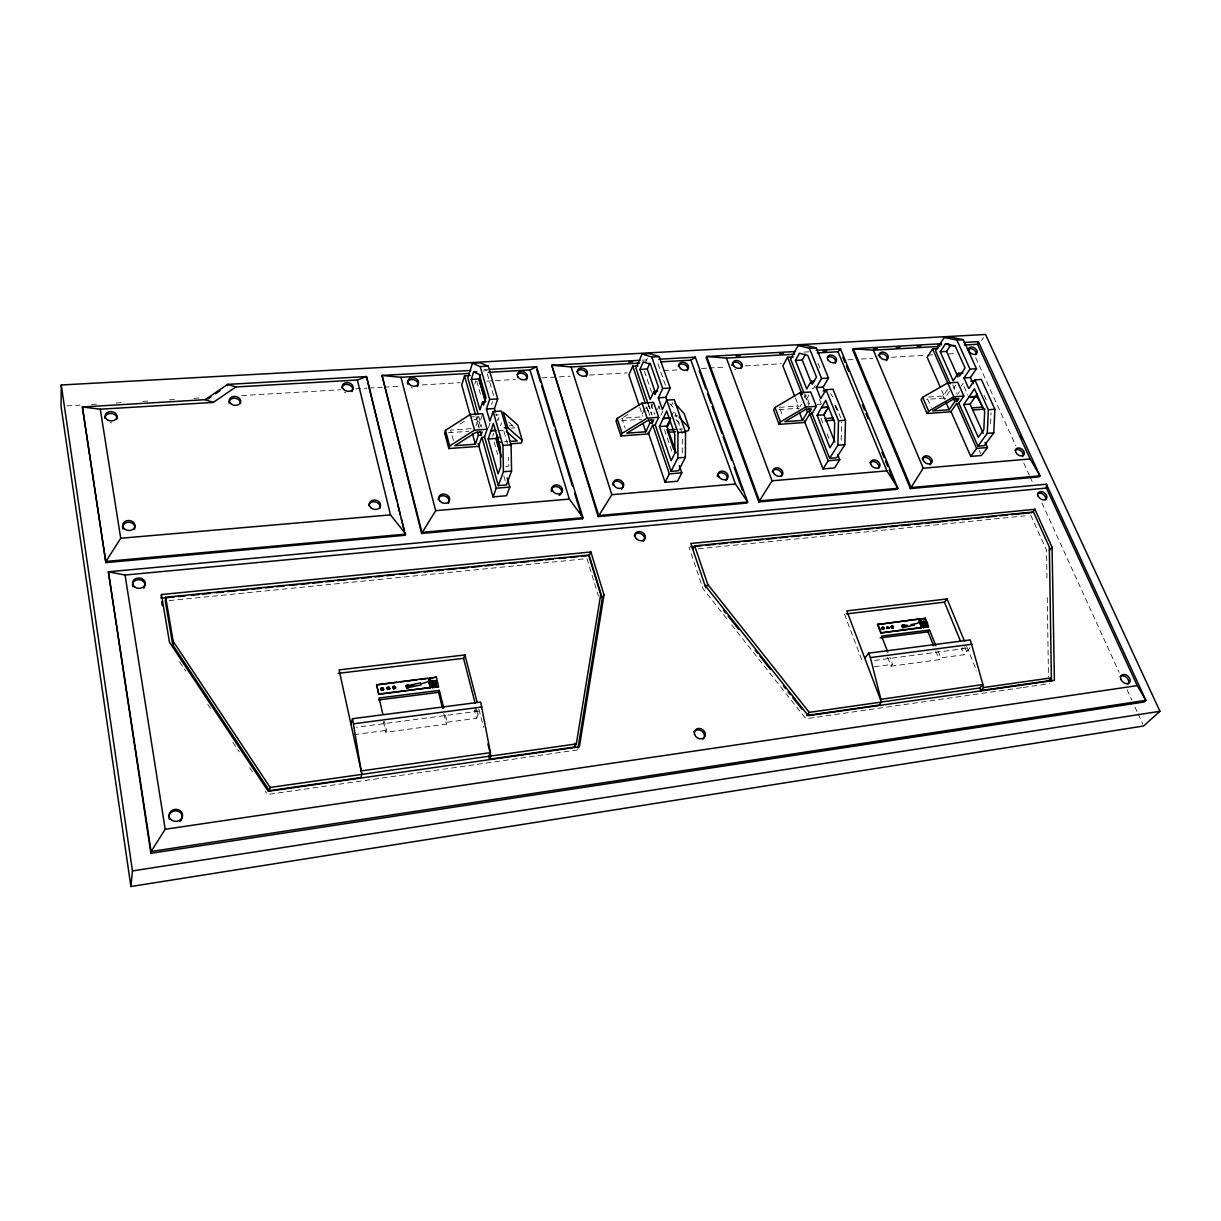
<?xml version="1.0" encoding="UTF-8"?>
<svg xmlns="http://www.w3.org/2000/svg" width="1221" height="1221" viewBox="0 0 1221 1221"><rect width="100%" height="100%" fill="white"/><g stroke="black" fill="none" stroke-linecap="round" stroke-linejoin="round"><path stroke-width="0.75" stroke-dasharray="5 3.75" d="M682.264 452.838L682.341 435.805M841.177 440.262L841.666 422.207M990.567 423.748L991.07 412.759M474.771 384.157L475.747 381.12M479.136 428.174L476.709 419.52L477.701 416.498L480.647 426.877M476.083 425.534L477.274 421.947L479.96 421.764L482.127 415.293M491.59 404.517L492.582 401.587M488.369 427.976L490.201 422.619M445.451 715.17L447.207 722.237L446.443 724.145L385.851 732.249L386.508 730.341L384.447 721.367M492.567 436.508L493.681 433.302M499.053 417.399L497.939 420.573L495.955 413.675M500.488 425.763L501.51 422.878M447.207 722.237L476.465 718.345L474.572 710.912L475.961 707.631M476.465 718.345L479.624 711.019L356.456 727.273M645.283 362.988L647.359 358.287M644.139 409.661L640.811 416.941L621.901 418.254L625.183 428.205M649.557 414.667L647.313 408.043L648.656 405.097L652.045 415.048M652.869 403.953L649.969 410.241L647.481 410.409M657.539 409.523L659.004 406.395M660.82 415.369L662.881 411.019M671.275 405.83L672.74 402.747M671.275 416.468L674.175 410.424L682.356 433.913M798.198 409.294L796.962 406.12L799.389 401.892M799.923 406.822L801.556 404.014M808.943 395.055L806.303 399.633L804.242 399.771M815.338 385.424L813.568 388.492L810.134 388.721M928.586 397.008L943.131 396.001L948.748 387.759M981.47 340.476L983.5 337.484M949.526 391.208L944.84 398.061L926.556 399.328M953.616 388.217L955.661 385.256M961.186 386.111L963.216 383.15M957.508 394.398L959.401 391.666M887.667 657.325L891.086 666.147L892.551 664.331L889.819 657.264M891.086 666.147L939.224 659.691L940.75 657.875L964.041 654.761L970.069 647.817L874.297 660.485M460.149 424.023L466.483 419.963M623.504 417.261L629.899 413.339M1021.473 687.698L805.891 718.742L731.379 624.542M1023.351 687.423L1049.602 683.653M577.67 749.938L267.43 794.505L265.339 791.33M874.236 666.773L892.551 664.331M963.323 648L961.37 648.259L964.041 654.761M354.136 734.66L386.508 730.341M474.572 710.912L477.014 710.591M169.093 600.61L587.011 558.592L598.458 596.23M698.443 548.794L1010.026 517.368M1011.919 517.185L1025.136 515.857M505.555 466.376L508.821 466.117L508.653 457.371M504.38 441.88L508.043 441.62M678.937 429.197L682.676 428.922M674.557 416.01L677.853 415.781M511.385 428.113L515.018 427.854M448.351 432.707L468.727 431.288M621.504 420.619L641.651 419.215M779.059 409.63L799.114 408.226M498.58 430.708L503.403 430.372M509.05 425.87L512.683 425.61L513.69 429.029M817.276 404.533L820.726 404.288M471.047 428.693L450.625 430.113L453.449 440.491M779.38 407.341L796.962 406.12M471.245 416.926L474.481 416.712M495.711 415.094L498.901 414.881M474.007 419.703L476.709 419.52M644.81 408.211L647.313 408.043M66.758 405.876L80.052 405.097M91.453 404.426L97.161 404.09M116.163 402.961L121.871 402.625M142.781 401.404L150.381 400.946M169.383 399.832L175.076 399.496M194.093 398.367L199.786 398.031M241.605 395.573L340.43 389.743M355.632 388.858L367.033 388.171M368.94 388.064L382.249 387.286M384.142 387.164L401.251 386.157M422.161 384.936L460.164 382.692M486.767 381.12L515.277 379.441M541.895 377.869L570.39 376.19M589.407 375.076L627.411 372.832M663.522 370.711L676.831 369.917M701.541 368.467L707.234 368.132M709.142 368.009L726.236 367.002M745.253 365.888L781.364 363.766M847.878 359.844L853.571 359.508M861.187 359.05L872.588 358.379M891.589 357.265L925.793 355.25M927.701 355.128L933.393 354.792M948.61 353.907L956.211 353.449M641.956 360.18L649.465 359.752M484.02 369.704L487.805 369.49M804.09 352.106L811.629 351.679M483.44 370.894L487.194 370.68M508.623 421.993L512.683 425.61M676.113 419.658L679.731 423.565M669.764 403.51L674.572 408.791M726.648 618.559L703.006 588.659L688.919 546.947M835.24 406.44L839.651 412.561M830.616 393.742L832.829 396.825M179.533 661.706L185.806 671.184M207.784 704.38L211.966 710.714M232.89 742.322L239.179 751.815M249.633 767.627L253.815 773.946M975.671 357.631L1015.887 445.833M1023.778 463.125L1029.288 475.228M1030.081 476.953L1032.447 482.142M1041.91 502.899L1119.169 672.374M1127.059 689.667L1131.791 700.045M1134.935 706.974L1137.3 712.148M1138.094 713.888L1142.825 724.267M984.08 395.299L986.446 400.519M1030.799 515.277L1046.55 550.228L1047.008 580.509M963.995 386.553L967.826 395.131M952.807 384.829L956.638 393.452M979.211 450.335L980.738 453.785M941.681 390.308L945.512 399.008M943.131 396.001L944.642 399.435M927.502 398.855L931.241 407.478M966.727 646.626L976.785 671.001M964.727 646.764L966.742 651.663M937.942 650.915L940.75 657.875M935.713 650.991L939.224 659.691M835.775 405.494L840.735 417.826M817.994 363.324L820.68 369.978M834.782 405.051L836.843 410.195M819.474 399.526L821.367 404.288M821 418.36L823.03 423.504M827.105 433.791L829.135 438.934M809.554 404.182L805.799 394.627L804.151 397.481L805.402 400.671M804.578 394.566L808.76 405.204M795.329 397.832L798.793 406.715M779.99 408.928L783.043 416.895M844.444 614.148L862.331 661.339M657.936 363.766L665.872 386.553M658.806 405.845L660.012 409.356M644.398 371.169L651.556 392.094M664.468 429.731L671.809 451.144M651.159 404.029L654.746 414.53M648.046 403.724L651.678 414.407M646.55 406.837L649.45 415.354M639.743 407.188L642.765 416.132M487.332 373.977L494.062 397.207M503.983 431.44L507.463 443.437M476.724 381.028L480.876 395.573M494.108 441.895L497.695 454.456M503.83 475.976L505.372 481.364M478.693 416.208L481.791 427.167M476.068 416.605L479.029 427.106M478.891 709.142L483.623 727.457M476.358 709.111L477.884 715.063M443.818 713.552L446.443 724.145M383.394 721.489L385.851 732.249M1047.267 597.557L1048.473 677.06M735.759 369.734A5.006 3.663 27.1 0 1 734.584 369.154M412.545 387.988A5.433 4.197 16.5 0 1 411.172 387.622M345.589 392.719A5.556 4.289 14 0 1 344.307 392.094M111.767 422.787A6.029 4.655 5.1 0 1 110.18 422.725"/><path stroke-width="1.5" d="M642.093 353.998L651.755 357.02L662.682 388.507L658.348 397.832L662.347 409.432L666.712 400.152L674.221 399.649L685.515 431.99L685.378 457.326L678.54 470.787L671.062 471.398L677.838 457.921L677.96 432.555L665.781 397.344L670.161 388.034L659.187 356.608L649.435 353.602L642.093 353.998L635.927 368.116L648.046 403.724M150.87 853.296L151.099 851.48L1145.893 700.335L1137.209 685.622L1046.428 488.079L1046.443 484.203L108.379 571.81L150.87 853.296L1144.046 702.029L1145.893 700.335L1046.443 484.203M61.264 384.981L61.05 406.211L130.891 886.522L1143.604 725.991L1159.95 711.294L985.545 334.478L61.264 384.981L132.448 870.924L130.891 886.522M888.949 628.311L887.255 626.694L886.69 628.296M829.654 458.348L837.85 445.222L838.491 420.757L826.022 389.667L832.981 389.209L845.497 420.238L844.84 444.673L836.583 457.768L829.654 458.348L811.538 412.286M977.884 446.138L987.27 433.363L988.369 409.752L974.862 379.884L981.348 379.456L994.886 409.264L993.772 432.86L984.324 445.604L977.884 446.138L958.653 402.777M105.876 562.622L82.387 406.975L205.174 399.679L213.263 402.426L235.867 386.95L357.371 380.021L366.483 376.556L405.387 535.241L105.876 562.622L82.387 406.975L100.305 409.203L213.263 402.426M902.487 627.335L902.563 626.205M904.135 625.701C899.679 626.022 905.646 625.106 904.166 627.441M161.447 594.535L169.475 642.277L268.193 791.284L579.395 746.794L604.013 594.841L590.888 551.968L161.447 594.535L161.065 598.259L174.328 596.932M350.9 724.007L352.533 718.696L480.677 702.06L490.445 752.64L488.766 756.272L489.529 759.218L574.587 747.069L576.312 743.925L600.701 594.581L588.644 555.082L165.69 597.267L165.308 600.976L172.726 644.871L269.368 790.674L360.836 777.609L361.92 774.404L339.087 669.902L464.911 654.929L477.029 701.877M172.726 644.871L173.153 641.269L165.69 597.267M227.472 385.638L227.64 384.386L366.483 376.556L393.086 485.79M577.976 748.061L602.304 598.275L604.013 594.841M574.587 747.069L575.198 743.345M392.78 686.874L393.589 689.041L395.619 687.881M387.118 687.576L387.286 689.316M383.501 689.789C384.798 685.775 377.991 688.385 381.593 690.537M269.368 790.674L270.146 787.453L173.153 641.269M904.364 627.289C899.785 628.769 904.914 624.129 907.432 625.366M445.467 430.311L444.642 432.967L448.855 448.55L478.617 446.367L481.654 437.484L484.34 437.286L487.103 429.258L482.661 413.675L470.177 414.499L445.467 430.311L449.694 445.924L448.855 448.55M470.192 375.488L464.56 375.809L461.721 384.936L470.451 416.132M941.589 343.727L853.342 348.702L852.685 349.801L910.362 488.614L1039.163 476.846L1039.971 475.824L1030.142 458.943L977.548 344.261L978.357 341.666L964.132 342.46M495.451 411.95L494.459 408.501L497.741 398.916L488.217 366.132L480.341 362.866L472.42 363.293L467.841 377.854L478.174 414.377M421.596 533.485L435.683 510.668L400.946 377.304L382.02 375.442L421.596 533.485L582.463 518.772L582.951 517.689L536.599 366.743L489.697 369.383M485.851 401.587L482.646 401.785L479.945 409.966L471.26 379.395L473.626 371.947L476.8 371.764M376.587 684.844L428.098 678.082L430.418 687.53L378.769 694.398L376.587 684.844L396.764 682.356M485.317 400.473L479.151 378.937L480.586 374.481M378.769 694.398L376.724 684.416M361.248 771.351L352.533 718.696M924.144 623.473L925.289 624.801L925.32 623.321M484.371 436.309L498.321 485.622L506.394 484.951L511.568 471.108L511.095 444.81L501.266 411.034L493.162 411.569L489.88 421.123L486.416 409.035L489.652 399.42L480.189 366.575L472.42 363.293M478.373 435.271L481.089 435.088L482.112 432.066L475.625 432.524L454.868 445.696L475.366 444.2L478.373 435.271L477.411 431.822M923.961 623.717L925.136 625.03L924.938 623.427M488.186 438.995L493.406 423.428L500.305 447.466L500.686 466.758L498.092 473.885L488.186 438.995L496.199 438.431L497.329 435.21M498.946 437.087L497.069 442.414L500.717 442.155M507.203 478.022L509.798 487.087L506.532 495.741L493.086 496.886L496.26 488.217L481.944 437.469M498.321 485.622L503.418 471.749L502.915 445.406L493.162 411.569M429.884 678.281L436.37 677.075L438.537 686.904L432.188 687.698L429.884 678.281L436.37 677.075M522.313 440.445L507.783 427.625L503.266 412.118L517.796 425.106L522.313 440.445L521.336 443.04L510.393 443.834M432.188 687.698L430.036 677.853M438.537 686.904L432.356 687.286M442.506 708.256L438.583 692.353L439.331 690.399L379.105 698L382.814 714.178M475.152 703.388L463.568 658.333L464.911 654.929M637.957 365.842L632.737 366.132L628.891 374.984L639.148 405.403M617.154 418.437L616.025 421.001L620.909 435.943L648.473 433.913L652.533 425.29L655.036 425.106L658.714 417.307L653.601 402.381L642.048 403.144L617.154 418.437L622.069 433.379L620.909 435.943M653.83 391.559L650.198 399.481L639.941 369.459L643.299 361.859L650.534 364.194L658.424 387.026L654.899 394.658L653.83 391.559L657.539 391.315M655.128 391.941L647.252 369.032L649.954 362.958M598.183 516.636L611.843 494.688L571.138 366.956L551.739 365.247L598.183 516.636L747.038 503.052L747.649 501.984L695.298 357.173L658.867 359.218M489.529 759.218L490.995 756.043L490.232 753.098M649.862 423.138L652.365 422.954L653.739 420.024L647.74 420.451L626.831 433.18L645.817 431.791L649.862 423.138L648.733 419.81M602.304 598.275L589.239 555.494L590.888 551.968M659.447 426.587L666.681 410.928L674.816 434.478L674.74 453.418L671.107 460.729L659.447 426.587L666.864 426.053L669.871 419.795M694.749 358.318L695.298 357.173L690.903 360.149L660.485 361.874M667.277 427.258L670.054 421.504M675.213 403.754L684.142 413.614L689.3 428.296L688.049 430.83L684.432 431.089M679.349 465.628L681.822 472.832L677.518 481.257L665.079 482.31L669.306 473.87L652.808 425.274M435.668 684.187L434.325 684.752L433.653 683.485M793.223 356.914L787.545 357.234L782.859 365.842L794.627 396.047M825.091 391.865L823.183 387.103L828.479 378.067L816.3 347.878L804.99 345.07L798.152 345.451L790.643 359.142L803.876 392.796M811.141 381.242L806.715 388.934L795.451 360.424L799.434 353.235L807.783 355.403L816.437 377.075L812.316 384.233L811.141 381.242L814.575 381.028M692.78 549.374L694.703 545.909L1033.5 511.996L1049.327 547.008L1051.434 681.486M774.984 407.509L773.595 410.012L779.059 424.359L804.67 422.481L809.599 414.087L811.919 413.919L816.376 406.334L810.713 392.002L799.969 392.704L774.984 407.509L780.463 421.871L779.059 424.359M811.568 383.47L802.258 360.027L805.463 354.288M389.972 688.583L387.591 689.56M392.628 687.301L394.276 686.049L395.558 687.957M386.981 688.003L388.629 686.751L389.911 688.675M826.022 389.667L820.71 398.672L816.284 387.545L821.535 378.495L809.401 348.26L798.152 345.451M839.895 350.076L840.536 348.977L816.116 350.351M807.447 411.965L809.767 411.813L811.431 408.959L805.86 409.356L784.874 421.688L802.518 420.406L807.447 411.965L806.196 408.791M694.703 545.909L707.783 584.416L705.799 587.805L690.827 543.482L1034.889 509.264L1052.09 547.267L1054.395 680.372L808.241 715.659L704.975 585.271M758.806 501.938L772.054 480.799L726.419 358.104L706.669 356.501L706.12 357.631L758.806 501.938L897.145 489.316L897.862 488.278L840.536 348.977L838.033 351.755L817.231 352.93M821.55 407.463L825.762 400.381L834.676 422.71L834.218 440.812L829.929 447.741L817.139 415.323L821.55 407.463L828.479 406.975M823.687 414.652L826.19 410.454M834.843 442.078L824.022 414.835L828.571 407.234L821.657 407.707M804.334 420.94L823.046 468.925L828.174 460.714L839.789 459.752L837.728 454.563M1030.142 458.943L923.229 468.208L910.362 488.614M839.789 459.752L834.599 467.948L823.046 468.925M125.061 575.045L165.186 829.273L151.099 851.48L108.379 571.81L125.061 575.045L1046.428 488.079M100.305 409.203L120.726 538.263L105.937 561.446L405.738 534.111L390.506 514.865L357.371 380.021M937.865 348.596L932.585 348.901L927.151 357.265L940.155 386.828M974.862 379.884L968.772 388.629L963.964 377.93L970.39 377.518L976.464 368.727L963.277 339.697L950.61 337.088L944.26 337.439L935.576 350.732L950.197 383.699M963.018 373L958.226 373.305L953.143 380.784L940.231 351.77L945.39 343.91L948.564 343.742M940.231 351.77L946.565 351.404L950.716 345.131M922.679 397.283L921.061 399.725L927.014 413.507L950.869 411.767L956.547 403.602L958.699 403.449L963.842 396.077L957.691 382.28L947.694 382.936L922.679 397.283L928.647 411.095L927.014 413.507M408.287 685.561L406.364 686.294L406.669 688.064L408.76 687.652L408.592 686.706L406.517 687.118M977.624 342.735L978.357 341.666L1039.971 475.824L911.095 487.576L853.342 348.702L873.366 350.198L939.666 346.413M963.964 377.93L970.008 369.139L976.464 368.727M949.16 409.737L954.837 401.541L957.005 401.373L958.928 398.611L953.738 398.977L932.737 410.928L949.16 409.737L946.153 402.869M968.894 397.146L974.465 388.797L984.66 411.416L983.821 429.731L978.28 437.316L963.705 404.548L968.894 397.146L975.335 396.688L977.121 393.757M963.705 404.548L970.115 404.09L975.335 396.688M903.952 625.335L901.831 625.808L903.83 624.908M902.609 627.64L914.483 624.984M904.181 627.06L904.257 626.175L902.548 626.77M950.854 411.187L970.741 456.41L976.632 448.412L987.423 447.512L985.118 442.338M987.423 447.512L981.501 455.494L970.741 456.41M864.773 658.18L868.68 653.143L970.283 639.911L982.92 684.493L979.761 687.972L809.233 712.377L806.883 715.46L878.922 705.143L881.455 702.075L846.809 610.897L947.038 598.931L964.605 641.483M877.517 624.542L918.741 619.093L921.733 627.762L880.768 632.921L877.517 624.542L918.741 619.093M880.768 632.921L922.053 627.365M893.177 628.22C894.672 625.503 888.934 625.885 891.696 628.22M889.163 628.174C883.119 626.342 892.841 627.258 886.919 628.556M883.638 629.41C885.164 626.694 879.379 627.075 882.157 629.41M919.962 619.306L925.335 618.284L928.342 626.938L923.274 627.563L919.962 619.306L925.335 618.284M923.274 627.563L928.662 626.541M846.336 613.934L944.443 602.136L947.038 598.931M880.158 637.911L928.006 631.837L929.517 630.005L935.835 645.68M1034.889 509.264L1032.188 512.545L1011.324 514.636M880.448 699.419L982.92 684.493M1049.312 550.473L1052.09 547.267M980.829 690.537L983.592 687.515L1051.449 677.838L1048.534 680.845L980.829 690.537L979.761 687.972M392.796 686.996L394.139 686.477L395.528 687.621M395.451 688.186L393.742 688.613L392.704 687.209M383.47 689.682L382.738 690.521M387.149 687.698C391.361 685.485 388.858 692.276 387.042 687.911M380.815 688.476L382.539 688.049L383.577 689.453M205.174 399.679L227.64 384.386L235.867 386.95M208.028 398.885L211.019 396.856M215.506 393.788L219.994 390.735M449.694 445.924L474.557 430.128L487.103 429.258M622.069 433.379L647.115 418.116L658.714 417.307M780.463 421.871L805.616 407.081L816.376 406.334M928.647 411.095L953.815 396.764L963.842 396.077M383.211 689.926L380.723 689.056M488.247 372.329L529.99 369.948L536.599 366.743M425.808 682.402L428.174 681.486A4.823 1.679 -12.7 0 1 431.272 680.723L431.822 680.646A4.38 1.862 -14.2 0 1 434.844 681.043M904.212 625.534L902.075 625.259M910.881 624.664L914.346 623.962A10.027 3.129 -18.1 0 0 918.848 622.679L921.122 621.84A4.304 1.328 -18.1 0 1 923.839 621.168L924.266 621.107A3.907 1.48 -21 0 1 926.052 622.618M902.548 626.999L904.425 626.51M902.533 627.182L904.44 626.831M901.861 625.671L903.952 625.045M406.41 686.568C412.301 686.599 401.938 686.355 408.241 684.996M406.257 685.881L420.589 682.875M406.303 686.065L408.486 686.156M410.225 685.927L413.751 685.225M406.593 687.728L408.699 687.164M421.001 684.981L406.654 687.85L408.547 686.431M132.448 870.924L1159.95 711.294M165.186 829.273L1137.209 685.622M270.146 787.453L488.766 756.272M490.995 756.043L576.312 743.925M361.401 770.894L490.445 752.64M353.647 723.778L481.944 706.974M868.68 653.143L870.375 657.585L972.069 644.215M378.907 693.986L430.418 687.53M378.479 699.969L438.583 692.353M929.517 630.005L881.593 636.065L887.759 651.968M400.427 681.898L416.941 679.868M420.604 679.41L426.114 678.739M338.125 673.351L463.568 658.333M178.113 596.55L185.699 595.787M191.376 595.222L198.962 594.474M202.747 594.093L210.333 593.33M216.01 592.765L223.596 592.002M227.381 591.636L236.843 590.689M240.644 590.308L248.214 589.545M252.014 589.163L261.477 588.217M265.262 587.85L272.848 587.087M276.633 586.706L284.218 585.958M289.896 585.378L297.481 584.63M301.266 584.249L308.852 583.485M312.637 583.119L322.115 582.173M325.9 581.791L333.47 581.028M337.271 580.662L346.733 579.716M350.534 579.334L358.104 578.571M361.889 578.189L371.367 577.243M375.152 576.877L382.738 576.114M386.523 575.732L394.108 574.984M399.786 574.404L407.371 573.656M411.156 573.275L418.727 572.512M424.42 571.947L431.99 571.199M435.79 570.817L443.36 570.054M447.145 569.673L456.623 568.727M460.409 568.36L467.994 567.597M471.779 567.216L481.257 566.269M485.042 565.888L492.628 565.14M496.413 564.758L503.983 563.995M509.676 563.43L517.246 562.683M521.046 562.301L528.617 561.538M534.31 560.973L541.88 560.225M545.665 559.844L553.25 559.081M558.928 558.516L566.513 557.753M570.299 557.387L577.884 556.623M581.669 556.242L589.239 555.494M690.811 546.764L702.182 545.619M705.982 545.238L715.46 544.291M719.261 543.91L726.846 543.147M730.631 542.765L740.124 541.819M743.91 541.437L751.495 540.674M755.295 540.293L762.881 539.529M766.666 539.163L776.159 538.202M779.944 537.82L787.53 537.072M791.33 536.691L800.808 535.729M804.608 535.347L812.194 534.6M815.979 534.218L825.457 533.272M829.257 532.89L836.843 532.127M840.643 531.745L861.492 529.655M865.292 529.273L872.878 528.51M876.678 528.128L886.156 527.182M889.941 526.8L897.527 526.037M901.327 525.656L910.805 524.709M914.605 524.328L922.191 523.565M925.976 523.199L946.84 521.108M950.64 520.726L958.226 519.963M962.011 519.581L971.504 518.635M975.289 518.253L982.874 517.49M986.675 517.109L996.153 516.162M999.953 515.781L1007.539 515.018M611.843 494.688L735.454 484.004L747.649 501.984L598.687 515.552L551.739 365.247L640.079 360.287M772.054 480.799L886.919 470.863L897.862 488.278L759.431 500.885L706.669 356.501L795.359 351.526M435.683 510.668L569.322 499.084L582.951 517.689L421.947 532.371L382.02 375.442L470.802 370.451M120.726 538.263L390.506 514.865M496.26 488.217L509.798 487.087M669.306 473.87L681.822 472.832M503.418 471.749L511.568 471.108M677.838 457.921L685.378 457.326M837.85 445.222L844.84 444.673M987.27 433.363L993.772 432.86M668.208 432.28L675.411 431.761M825.274 420.787L834.264 420.116M972.496 409.997L985.118 409.081M502.915 445.406L511.095 444.81M677.96 432.555L685.515 431.99M838.491 420.757L845.497 420.238M988.369 409.752L994.886 409.264M817.139 415.323L824.022 414.835M509.874 441.483L517.185 440.949L506.349 431.456M667.75 430.006L675.213 429.471M824.633 418.605L833.302 417.979M971.916 407.906L982.676 407.112L977.212 397.146L973.793 397.39M504.242 427.869L507.783 427.625M968.787 396.901L975.228 396.459M495.741 430.326L490.903 430.662L495.818 430.601M670.543 417.979L663.079 418.498L670.634 418.238M486.416 409.035L494.459 408.501M658.348 397.832L665.781 397.344M816.284 387.545L823.183 387.103M823.091 390.995L826.632 390.766M970.848 381.227L974.16 381.013M489.652 399.42L497.741 398.916M662.682 388.507L670.161 388.034M821.535 378.495L828.479 378.067M471.26 379.395L479.151 378.937M639.941 369.459L647.252 369.032M795.451 360.424L802.258 360.027M628.693 362.042L632.463 361.828M736.263 355.937L740.033 355.723M779.593 353.495L783.363 353.281M822.939 351.038L826.709 350.824M873.503 348.626L877.288 348.412M896.229 347.344L900.014 347.13M917.047 346.154L920.832 345.94M937.881 344.978L941.666 344.765M571.138 366.956L639.575 363.064M726.419 358.104L794.535 354.227M949.129 345.879L954.822 345.558M964.285 345.009L977.548 344.261M400.946 377.304L469.261 373.412M480.189 366.575L488.217 366.132M651.755 357.02L659.187 356.608M809.401 348.26L816.3 347.878M944.26 337.439L956.852 340.049L963.277 339.697M945.39 343.91L955.188 346.016L965.094 367.994L959.508 376.175L958.226 373.305M473.626 371.947L479.334 374.435L486.019 397.71L483.577 405.036L482.646 401.785M435.225 683.073L435.195 684.477L433.669 683.729M435.271 682.844L435.775 683.729M679.12 417.17L689.3 428.296M707.783 584.416L809.233 712.377M723.427 610.073L725.778 613.034M728.128 616.01L738.705 629.364M755.158 650.152L757.508 653.113M759.859 656.089L770.436 669.444M783.363 685.775L785.713 688.736M788.064 691.712L790.414 694.673M792.765 697.649L802.182 709.523M406.12 685.332L408.379 685.653M1020.237 435.576L1021.809 439.011M956.852 340.049L970.008 369.139M970.39 377.518L973.152 383.623M946.565 351.404L957.981 376.953M970.115 404.09L983.195 433.348M955.478 397.939L957.005 401.373M932.585 348.901L953.815 396.764M956.776 403.586L976.632 448.412M953.311 398.092L954.837 401.541M873.366 350.198L923.229 468.208M982.523 684.92L983.592 687.515M944.443 602.136L960.408 640.949M842.795 357.127L844.963 362.423M846.412 365.949L848.595 371.23M862.362 404.716L864.529 410.012M865.979 413.537L868.162 418.818M881.928 452.304L884.096 457.6M885.546 461.126L887.728 466.407M889.178 469.932L893.528 480.509M838.033 351.755L886.919 470.863M925.014 618.681L928.342 626.938M928.006 631.837L933.622 645.756M920.268 618.894L923.595 627.167M919.077 621.138L921.733 627.762M808.516 408.623L809.767 411.813M787.545 357.234L802.151 394.444M809.859 414.072L828.174 460.714M799.969 392.704L805.616 407.081M799.434 412.469L802.518 420.406M877.823 624.145L881.074 632.509M699.267 370.818L705.723 388.69M707.661 394.047L710.881 402.991M712.179 406.562L721.855 433.363M723.153 436.935L731.547 460.164M734.126 467.322L742.505 490.552M690.903 360.149L735.454 484.004M666.864 426.053L676.113 452.96M666.971 429.609L673.778 449.42M655.311 425.091L671.062 471.398M651.251 419.642L652.365 422.954M632.737 366.132L645.36 403.312M642.048 403.144L647.115 418.116M648.183 432.219L665.079 482.31M643.04 423.55L645.817 431.791M536.736 369.719L540.628 382.448M541.742 386.08L554.013 426.068M555.128 429.716L572.42 486.065M574.648 493.33L582.463 518.772M529.99 369.948L569.322 499.084M496.199 438.431L501.449 456.746M478.754 378.708L485.042 400.686M496.291 439.942L499.923 452.64M464.56 375.809L475.564 414.835M480.112 431.624L481.089 435.088M470.177 414.499L474.557 430.128M478.174 443.65L493.086 496.886M472.481 433.867L475.366 444.2M487.866 743.94L489.758 751.266M870.375 657.585L880.814 698.977M394.001 489.453L396.733 500.442M397.649 504.105L400.381 515.094M401.297 518.757L404.029 529.746M439.331 690.399L443.711 708.088M429.105 683.226L430.265 687.942M161.676 601.922L162.301 605.585M436.446 682.31A2.396 2.076 18.4 0 1 436.462 685.164A2.396 2.076 18.4 0 1 433.272 685.179A2.396 2.076 18.4 0 1 432.707 682.325M435.973 681.913A2.396 2.076 18.4 0 0 435.409 681.654A4.38 1.862 -14.2 0 1 435.317 681.913M435.241 682.142A1.801 1.557 18.4 0 1 436.355 684.325A1.801 1.557 18.4 0 1 433.898 684.95A1.801 1.557 18.4 0 1 433.211 682.646M434.508 680.662A2.396 2.076 18.4 0 1 437.332 683.394A2.396 2.076 18.4 0 1 433.592 684.325A2.396 2.076 18.4 0 1 433.928 680.814M435.103 681.196A1.801 1.557 18.4 0 1 436.66 683.485A1.801 1.557 18.4 0 1 433.821 683.836A1.801 1.557 18.4 0 1 434.203 681.303M425.427 682.554A11.248 3.938 -12.6 0 1 420.787 683.836M926.19 622.863A2.152 1.648 37.5 0 1 926.418 625.549A2.152 1.648 37.5 0 1 923.488 624.816A2.152 1.648 37.5 0 1 923.778 622.267M925.884 621.474A2.152 1.648 37.5 0 1 927.533 624.053A2.152 1.648 37.5 0 1 924.984 624.74A2.152 1.648 37.5 0 1 923.778 622.038M926.19 622.084A1.618 1.236 37.5 0 1 926.922 624.129A1.618 1.236 37.5 0 1 924.785 624.114A1.618 1.236 37.5 0 1 924.434 622.069M926.159 623.458A1.618 1.236 37.5 0 1 925.961 625.213A1.618 1.236 37.5 0 1 923.946 624.709A1.618 1.236 37.5 0 1 923.793 622.863M1015.094 450.213A4.93 3.465 35 0 1 1020.878 450.793A4.93 3.465 35 0 1 1022.923 456.074M922.191 458.791A5.021 3.632 33.4 0 1 928.83 458.653A5.021 3.632 33.4 0 1 930.143 464.789M967.749 349.847A4.747 3.251 32.2 0 1 973.442 349.511A4.747 3.251 32.2 0 1 975.854 354.777M886.95 360.073A4.838 3.404 30.5 0 1 886.339 360.744M878.372 355.86A4.838 3.404 30.5 0 1 883.531 354.121A4.838 3.404 30.5 0 1 887.285 359.249M827.517 357.371A4.899 3.495 29.4 0 1 833.5 358.043A4.899 3.495 29.4 0 1 835.21 363.156M731.974 365.384A5.006 3.663 27.1 0 1 737.087 362.393A5.006 3.663 27.1 0 1 741.391 367.903M869.932 462.957A5.082 3.739 32.4 0 1 876.174 462.438A5.082 3.739 32.4 0 1 878.571 468.299M772.237 471.901A5.189 3.922 30 0 1 778.616 470.07A5.189 3.922 30 0 1 781.455 476.419M717.292 476.312A5.25 4.029 28.5 0 1 723.961 473.366A5.25 4.029 28.5 0 1 725.991 480.57M622.313 488.507A5.372 4.228 25 0 1 621.504 489.3M612.591 484.92A5.372 4.228 25 0 1 618.36 481.41A5.372 4.228 25 0 1 622.817 487.515M678.189 366.147A5.067 3.755 25.6 0 1 684.599 364.575A5.067 3.755 25.6 0 1 687.194 370.574M576.892 372.039A5.189 3.922 22.4 0 1 583.653 370.421A5.189 3.922 22.4 0 1 586.126 376.572M407.57 384.05A5.433 4.197 16.5 0 1 413.751 379.67A5.433 4.197 16.5 0 1 417.307 386.569M517.338 374.618A5.281 4.014 20.4 0 1 524.389 374.206A5.281 4.014 20.4 0 1 526.175 380.113M560.286 494.749A5.464 4.35 22.7 0 1 559.187 495.314M551.404 491.498A5.464 4.35 22.7 0 1 557.249 486.736A5.464 4.35 22.7 0 1 561.126 493.94M438.141 499.633A5.632 4.548 17.9 0 1 445.314 496.153A5.632 4.548 17.9 0 1 448.351 503.357M368.773 505.708A5.739 4.655 14.7 0 1 375.519 501.938A5.739 4.655 14.7 0 1 379.823 508.424M122.543 526.48A6.227 5.021 3.5 0 1 130.326 522.466A6.227 5.021 3.5 0 1 134.463 529.319M122.955 529.075A6.227 5.021 3.5 0 1 122.543 527.793M352.548 390.689A5.556 4.289 14 0 1 351.923 391.636M341.895 387.957A5.556 4.289 14 0 1 347.741 384.493A5.556 4.289 14 0 1 352.838 389.606M229.09 403.067A5.769 4.472 9.7 0 1 234.585 398.214A5.769 4.472 9.7 0 1 240.445 403.556M105.021 418.498A6.029 4.655 5.1 0 1 111.035 413.476A6.029 4.655 5.1 0 1 116.972 418.971M1037.407 493.895A5.021 3.541 36.3 0 1 1043.268 494.444A5.021 3.541 36.3 0 1 1045.374 499.877M1120.023 676.77A5.403 3.907 42.2 0 1 1126.678 677.594A5.403 3.907 42.2 0 1 1127.975 684.111M144.627 586.965A6.319 5.22 2.4 0 1 143.803 588.125M132.936 586.828A6.319 5.22 2.4 0 1 137.942 579.716A6.319 5.22 2.4 0 1 145.055 585.653M168.941 816.208A6.746 6.044 -4.7 0 1 178.922 811.507A6.746 6.044 -4.7 0 1 179.808 821.504M169.429 819.306A6.746 6.044 -4.7 0 1 168.956 817.78M634.187 535.912A5.464 4.365 26.7 0 1 641.819 534.188A5.464 4.365 26.7 0 1 643.116 541.498M693.986 731.928A5.83 4.915 34.9 0 1 702.09 731.287A5.83 4.915 34.9 0 1 703.006 739.148M891.269 626.434C893.116 631.089 894.825 623.809 891.269 626.434M884.218 628.235C881.684 631.791 881.318 623.946 884.218 628.235M733.623 365.751A5.006 3.663 27.1 0 0 741.849 367.078A5.006 3.663 27.1 0 0 737.316 360.561A5.006 3.663 27.1 0 0 733.623 365.751M870.878 464.438A5.082 3.739 32.4 0 0 878.983 467.46A5.082 3.739 32.4 0 0 876.037 460.256A5.082 3.739 32.4 0 0 870.878 464.438M828.235 360.195A4.899 3.495 29.4 0 0 836.171 361.508A4.899 3.495 29.4 0 0 831.577 355.128A4.899 3.495 29.4 0 0 828.235 360.195M773.946 473.565A5.189 3.938 30 0 0 782.417 474.816A5.189 3.938 30 0 0 777.655 467.857A5.189 3.938 30 0 0 773.946 473.565M578.113 373.458A5.205 3.922 22.5 0 0 586.828 374.832A5.205 3.922 22.5 0 0 582.417 368.055A5.205 3.922 22.5 0 0 578.113 373.458M679.624 367.536A5.067 3.755 25.6 0 0 688.018 368.879A5.067 3.755 25.6 0 0 683.531 362.271A5.067 3.755 25.6 0 0 679.624 367.536M614.087 485.576A5.388 4.228 25 0 0 623.092 486.858A5.388 4.228 25 0 0 618.452 479.624A5.388 4.228 25 0 0 614.087 485.576M718.971 476.923A5.25 4.029 28.5 0 0 727.624 478.174A5.25 4.029 28.5 0 0 722.908 471.138A5.25 4.029 28.5 0 0 718.971 476.923M409.34 384.371A5.449 4.197 16.5 0 0 418.391 383.837A5.449 4.197 16.5 0 0 412.149 377.655A5.449 4.197 16.5 0 0 409.34 384.371M517.887 376.984A5.281 4.029 20.4 0 0 526.8 378.357A5.281 4.029 20.4 0 0 522.435 371.489A5.281 4.029 20.4 0 0 517.887 376.984M440.171 501.419A5.632 4.548 17.9 0 0 449.526 500.61A5.632 4.548 17.9 0 0 442.994 494.062A5.632 4.548 17.9 0 0 440.171 501.419M552.625 490.995A5.464 4.35 22.7 0 0 561.828 492.277A5.464 4.35 22.7 0 0 557.234 484.92A5.464 4.35 22.7 0 0 552.625 490.995M370.665 507.539A5.754 4.67 14.7 0 0 380.296 506.7A5.754 4.67 14.7 0 0 373.748 500.045A5.754 4.67 14.7 0 0 370.665 507.539M343.65 389.438A5.556 4.289 14 0 0 352.976 388.873A5.556 4.289 14 0 0 346.703 382.6A5.556 4.289 14 0 0 343.65 389.438M125.046 529.41A6.227 5.021 3.5 0 0 135.012 526.282A6.227 5.021 3.5 0 0 126.45 520.802A6.227 5.021 3.5 0 0 125.046 529.41M230.571 403.434A5.769 4.472 9.7 0 0 240.384 402.838A5.769 4.472 9.7 0 0 234.081 396.382A5.769 4.472 9.7 0 0 230.571 403.434M107.402 419.826A6.044 4.67 5.1 0 0 117.063 417.094A6.044 4.67 5.1 0 0 108.806 411.859A6.044 4.67 5.1 0 0 107.402 419.826M1121.107 679.715A5.418 3.907 42.1 0 0 1129.394 682.753A5.418 3.907 42.1 0 0 1125.747 674.77A5.418 3.907 42.1 0 0 1121.107 679.715M1038.186 496.153A5.021 3.541 36.3 0 0 1046.061 499.099A5.021 3.541 36.3 0 0 1042.795 491.987A5.021 3.541 36.3 0 0 1038.186 496.153M135.088 587.286A6.334 5.22 2.5 0 0 145.192 583.928A6.334 5.22 2.5 0 0 136.477 578.327A6.334 5.22 2.5 0 0 135.088 587.286M171.81 820.268A6.761 6.044 -4.6 0 0 182.54 815.949A6.761 6.044 -4.6 0 0 173.168 809.844A6.761 6.044 -4.6 0 0 171.81 820.268M635.622 537.835A5.464 4.365 26.7 0 0 644.734 539.056A5.464 4.365 26.7 0 0 639.972 531.608A5.464 4.365 26.7 0 0 635.622 537.835M694.566 734.401A5.83 4.93 34.9 0 0 703.952 737.728A5.83 4.93 34.9 0 0 701.052 728.754A5.83 4.93 34.9 0 0 694.566 734.401M923.259 460.241A5.037 3.648 33.4 0 0 931.241 463.232A5.037 3.648 33.4 0 0 928.219 456.135A5.037 3.648 33.4 0 0 923.259 460.241M1015.796 452.319A4.945 3.465 35 0 0 1023.564 455.235A4.945 3.465 35 0 0 1020.39 448.321A4.945 3.465 35 0 0 1015.796 452.319M968.864 350.946A4.747 3.251 32.2 0 0 976.388 353.815A4.747 3.251 32.2 0 0 973.427 347.344A4.747 3.251 32.2 0 0 968.864 350.946M880.188 357.143A4.838 3.404 30.5 0 0 887.972 358.44A4.838 3.404 30.5 0 0 883.348 352.152A4.838 3.404 30.5 0 0 880.188 357.143"/></g></svg>
